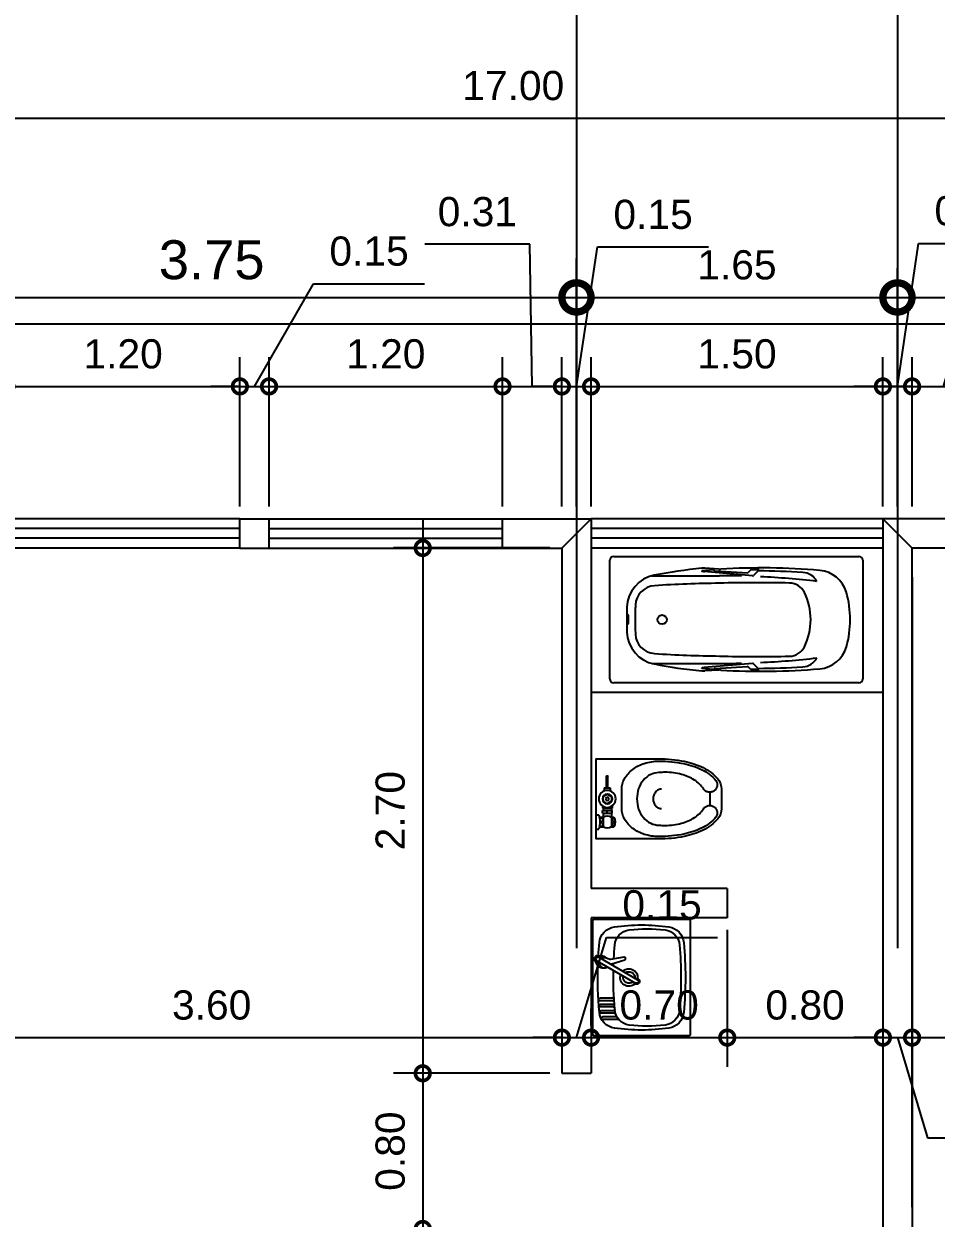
# Model space of a CAD drawing. Header units: inches. Extents: x -370 to 18, y -197 to 199.
# Drawn here: x -309.55 to -304.86, y 85.57 to 91.7 of the extents above; entities that cross this region are included whole.
import ezdxf
from ezdxf.enums import TextEntityAlignment as Align

# ---------------------------------------------------------------- set-up
doc = ezdxf.new("R2010")
doc.units = ezdxf.units.IN
doc.header["$MEASUREMENT"] = 0
doc.header["$PDMODE"] = 34
doc.header["$PDSIZE"] = 0.2
doc.linetypes.add('CENTER2', pattern=[28.575, 19.05, -3.175, 3.175, -3.175])
for name, color, linetype in [('artefactos', 1, 'Continuous'), ('aux2', 194, 'Continuous'), ('MUEBLES', 7, 'Continuous'), ('sanitarios', 9, 'Continuous')]:
    doc.layers.add(name, color=color, linetype=linetype)
doc.styles.get("Standard").update_dxf_attribs({"font": 'arial.ttf'})
doc.dimstyles.new('E100', dxfattribs={"dimtxt": 0.15, "dimasz": 0.15, "dimexe": 0.15, "dimexo": 0.0625, "dimgap": 0.09, "dimtad": 1, "dimzin": 0, "dimdsep": 46, "dimtxsty": 'Standard', "dimblk": 'DOTSMALL', "dimcen": 0.09, "dimdle": 0.15, "dimclrd": 1, "dimclre": 1, "dimclrt": 2, "dimazin": 0, "dimtfac": 1, "dimtofl": 0, "dimtmove": 1, "dimatfit": 1, "dimldrblk": 'OPEN90', "dimfxl": 1, "dimtolj": 1, "dimtzin": 0, "dimarcsym": 0})

# ---------------------------------------------------------------- blocks, each defined once
blk = doc.blocks.new('BC-P3')
at = {"color": 1}
for p, q in [((-0.352, 0), (0.352, 0)), ((-0.375, -1.477), (-0.375, -0.023)), ((0.375, -0.023), (0.375, -1.477)), ((-0.26, -0.2499), (-0.26, -0.65)), ((0.26, -0.2499), (0.26, -0.65)), ((-0.2989, -0.646), (-0.3045, -0.5624)), ((-0.2953, -0.6154), (-0.2892, -0.5454)), ((-0.2892, -0.5454), (-0.2878, -0.546)), ((-0.2596, -0.8467), (-0.2848, -0.5585)), ((0.2596, -0.8467), (0.2848, -0.5585)), ((0.2892, -0.5454), (0.2878, -0.546)), ((0.2953, -0.6154), (0.2892, -0.5454)), ((0.2989, -0.646), (0.3045, -0.5624)), ((-0.2953, -0.6154), (-0.2899, -0.6208)), ((-0.2893, -0.622), (-0.2783, -0.8155)), ((0.2893, -0.622), (0.2783, -0.8155)), ((0.2953, -0.6154), (0.2899, -0.6208)), ((-0.2953, -0.8354), (-0.28, -0.8201)), ((-0.2953, -0.8854), (-0.2953, -0.8354)), ((0.2953, -0.8354), (0.28, -0.8201)), ((0.2953, -0.8854), (0.2953, -0.8354)), ((-0.2953, -0.8854), (-0.2613, -0.8514)), ((0.2953, -0.8854), (0.2613, -0.8514)), ((0.352, -1.5), (-0.352, -1.5))]:
    blk.add_line(p, q, dxfattribs=at)
blk.add_lwpolyline([(-0.0257, -0.1082, 0.338364), (-0.0251, -0.1089, 0.038384), (-0.0177, -0.1104, 0.0164), (-0.0096, -0.111, 0.011665), (0.0018, -0.1113, 0.011665), (0.0131, -0.111, 0.0164), (0.0212, -0.1104, 0.038384), (0.0287, -0.1089, 0.338364), (0.0293, -0.1082, 0.338364), (0.0287, -0.1074, 0.038384), (0.0212, -0.106, 0.0164), (0.0131, -0.1053, 0.011665), (0.0018, -0.1051, 0.011665), (-0.0096, -0.1053, 0.0164), (-0.0177, -0.106, 0.038384), (-0.0251, -0.1074, 0.338364)], format="xyb", close=True, dxfattribs=at)
blk.add_circle((0, -0.31), 0.0275, dxfattribs=at)
for centre, radius, start, end in [((-0.352, -0.023), 0.023, 90, 180), ((0.352, -0.023), 0.023, 0, 90), ((-0.0667, -0.3012), 0.2, 92.12388, 168.98385), ((0, -2.1), 2, 90, 92.12388), ((0, -2.1), 2, 87.87612, 90), ((0.0667, -0.3012), 0.2, 11.01615, 87.87612), ((-0.0815, -0.2718), 0.12, 92.55385, 176.46704), ((0, -2.1), 1.95, 90, 92.55385), ((0, -2.1), 1.95, 87.44615, 90), ((0.0815, -0.2718), 0.12, 3.53296, 87.44615), ((2.6769, -0.8354), 2.9952, 168.98385, 174.45872), ((7.9619, -0.7684), 8.1788, 176.46704, 179.17039), ((-7.9619, -0.7684), 8.1788, 0.82961, 3.53296), ((-2.6769, -0.8354), 2.9952, 5.54128, 11.01615), ((-0.2047, -0.5558), 0.1, 174.45872, 183.78321), ((-0.2885, -0.5478), 0.002, 12.28041, 69.25291), ((-0.3843, -0.5687), 0.1, 4.12515, 12.28041), ((0.3843, -0.5687), 0.1, 167.71959, 175.87485), ((0.2885, -0.5478), 0.002, 110.74709, 167.71959), ((0.2047, -0.5558), 0.1, 356.21679, 5.54128), ((-0.2913, -0.6222), 0.002, 5, 45.7989), ((0.2913, -0.6222), 0.002, 134.2011, 175), ((3.6679, -0.9028), 3.9744, 176.4609, 184.94181), ((-0.3887, -0.6519), 0.09, 356.4609, 3.78321), ((4.7424, -0.6539), 5.0024, 179.95577, 181.46375), ((8.359, -0.8804), 8.5781, 178.46078, 181.23964), ((-8.359, -0.8804), 8.5781, 358.76036, 1.53922), ((-4.7424, -0.6539), 5.0024, 358.53625, 0.04423), ((-3.6679, -0.9028), 3.9744, 355.05819, 3.5391), ((0.3887, -0.6519), 0.09, 176.21679, 183.5391), ((-0.2843, -0.8159), 0.006, 315, 3.25052), ((-0.2655, -0.8472), 0.006, 315, 5), ((0.2655, -0.8472), 0.006, 175, 225), ((0.2843, -0.8159), 0.006, 176.74948, 225), ((4.3506, -0.8512), 4.6397, 180.34512, 183.62539), ((4.7424, -0.6539), 5.0024, 182.73477, 186.58735), ((-4.7424, -0.6539), 5.0024, 353.41265, 357.26523), ((-4.3506, -0.8512), 4.6397, 356.37461, 359.65488), ((-0.1171, -1.0638), 0.1, 181.23964, 243.87909), ((0.1171, -1.0638), 0.1, 296.12091, 358.76036), ((-0.1799, -1.1395), 0.1, 182.91722, 241.94627), ((0, -0.825), 0.366, 243.87909, 270), ((0, -0.825), 0.366, 270, 296.12091), ((0.1799, -1.1395), 0.1, 298.05373, 357.08278), ((-0.1124, -1.2297), 0.18, 184.94181, 254.47903), ((0.1124, -1.2297), 0.18, 285.52097, 355.05819), ((0, -0.825), 0.6, 254.47903, 270), ((0, -0.825), 0.6, 270, 285.52097), ((-0.352, -1.477), 0.023, 180, 270), ((0.352, -1.477), 0.023, 270, 0)]:
    blk.add_arc(centre, radius, start, end, dxfattribs=at)
blk = doc.blocks.new('videt')
at = {"layer": 'artefactos', "color": 1}
blk.add_line((0.0239, 0.2899), (-0.0436, 0.2899), dxfattribs=at)
for points in [[(0.1964, 0.0288, 0.049648), (0.1834, 0.1591, 0.06346), (0.1506, 0.2564, 0.103485), (0.0927, 0.3312, 0.178458), (0.0401, 0.3506), (-0.0599, 0.3506, 0.178458), (-0.1124, 0.3312, 0.103485), (-0.1703, 0.2564, 0.06346), (-0.2031, 0.1591, 0.049648), (-0.2161, 0.0288), (-0.2161, -0.2931), (0.1964, -0.2931)], [(-0.1043, 0.3217, 0.103485), (-0.1591, 0.2509, 0.06346), (-0.1909, 0.1566, 0.049648), (-0.2036, 0.0288, 0.075858), (-0.1922, -0.0463, 0.086069), (-0.1615, -0.106, 0.105985), (-0.1127, -0.1483, 0.126201), (-0.0599, -0.1618), (0.0401, -0.1618, 0.126201), (0.0929, -0.1483, 0.105985), (0.1418, -0.106, 0.086069), (0.1724, -0.0463, 0.075858), (0.1839, 0.0288, 0.049648), (0.1712, 0.1566, 0.06346), (0.1394, 0.2509, 0.103485), (0.0846, 0.3217, 0.097511), (0.0705, 0.3277, 0.09808), (0.0553, 0.3278, 0.098895), (0.0412, 0.322, 0.099479), (0.0304, 0.3114, 0.099479), (0.0246, 0.2974, 0.098895), (0.0247, 0.2822, 0.09808), (0.0305, 0.2682, 0.097511), (0.0414, 0.2574, -0.102445), (0.0867, 0.2111, -0.077884), (0.1156, 0.1456, -0.065096), (0.1267, 0.0607, -0.024284), (0.1251, 0.0288, -0.115331), (0.1153, -0.0135, -0.103946), (0.0856, -0.0512, -0.091071), (0.0428, -0.0754, -0.083675), (-0.0099, -0.0843, -0.083675), (-0.0626, -0.0754, -0.091071), (-0.1053, -0.0512, -0.103946), (-0.135, -0.0135, -0.115331), (-0.1449, 0.0288, -0.024284), (-0.1464, 0.0607, -0.065096), (-0.1353, 0.1456, -0.077884), (-0.1064, 0.2111, -0.102445), (-0.0611, 0.2574, 0.097511), (-0.0503, 0.2682, 0.09808), (-0.0444, 0.2822, 0.098895), (-0.0444, 0.2974, 0.099479), (-0.0502, 0.3114, 0.099479), (-0.0609, 0.322, 0.098895), (-0.075, 0.3278, 0.09808), (-0.0902, 0.3277, 0.097511)]]:
    blk.add_lwpolyline(points, format="xyb", close=True, dxfattribs=at)
blk.add_lwpolyline([(0.0401, 0.0429, -0.111064), (0.0364, 0.0264, -0.102841), (0.0255, 0.0119, -0.093011), (0.0096, 0.0026, -0.087082), (-0.0099, -0.0009, -0.087082), (-0.0293, 0.0026, -0.093011), (-0.0452, 0.0119, -0.102841), (-0.0562, 0.0264, -0.111064), (-0.0599, 0.0429, -0.111064)], format="xyb", dxfattribs=at)
at = {"layer": 'aux2', "color": 1}
for p, q in [((-0.1536, -0.2152), (-0.1536, -0.2027)), ((-0.0829, -0.2152), (-0.1536, -0.2152)), ((-0.1505, -0.2058), (-0.1505, -0.2012)), ((-0.1349, -0.209), (-0.1474, -0.209)), ((-0.1317, -0.2058), (-0.1317, -0.1966)), ((-0.1255, -0.2058), (-0.1255, -0.1966)), ((-0.1099, -0.209), (-0.1224, -0.209)), ((-0.1067, -0.2058), (-0.1067, -0.2012)), ((-0.1036, -0.2152), (-0.1036, -0.2027)), ((-0.0829, -0.2121), (-0.0704, -0.2121)), ((-0.0829, -0.2616), (-0.0829, -0.2121)), ((-0.0829, -0.2369), (-0.0704, -0.2369)), ((-0.0704, -0.2616), (-0.0704, -0.2121)), ((-0.0579, -0.2152), (-0.0704, -0.2152)), ((-0.0459, -0.2121), (-0.0579, -0.2121)), ((-0.0579, -0.2616), (-0.0579, -0.2121)), ((0.0465, -0.2215), (0.0311, -0.2215)), ((0.0465, -0.2523), (0.0465, -0.2215)), ((0.0496, -0.2337), (0.1058, -0.2337)), ((0.0496, -0.24), (0.1058, -0.24)), ((-0.1661, -0.2931), (-0.1661, -0.2806)), ((-0.1661, -0.2931), (-0.0911, -0.2931)), ((-0.0829, -0.2585), (-0.1536, -0.2585)), ((-0.1536, -0.2771), (-0.1536, -0.2585)), ((-0.1505, -0.2765), (-0.1505, -0.2648)), ((-0.1349, -0.2616), (-0.1474, -0.2616)), ((-0.1317, -0.2744), (-0.1317, -0.2648)), ((-0.1255, -0.2744), (-0.1255, -0.2648)), ((-0.1099, -0.2616), (-0.1224, -0.2616)), ((-0.1067, -0.2765), (-0.1067, -0.2648)), ((-0.1036, -0.2771), (-0.1036, -0.2585)), ((-0.0911, -0.2931), (-0.0911, -0.2806)), ((-0.0829, -0.2616), (-0.0704, -0.2616)), ((-0.0579, -0.2585), (-0.0704, -0.2585)), ((-0.0459, -0.2616), (-0.0579, -0.2616)), ((0.0465, -0.2523), (0.0311, -0.2523))]:
    blk.add_line(p, q, dxfattribs=at)
blk.add_lwpolyline([(-0.0349, -0.2369), (-0.0224, -0.2585), (0.0026, -0.2585), (0.0151, -0.2369), (0.0026, -0.2152), (-0.0224, -0.2152)], close=True, dxfattribs=at)
for centre, radius in [((-0.0099, -0.2369), 0.0437), ((-0.0099, -0.2355), 0.025), ((-0.0099, -0.2369), 0.025), ((-0.0099, -0.2369), 0.00855)]:
    blk.add_circle(centre, radius, dxfattribs=at)
for centre, radius, start, end in [((-0.1192, -0.2369), 0.0406, 147.79517, 212.20483), ((-0.1286, -0.2496), 0.0531, 61.92751, 118.07249), ((-0.1474, -0.2058), 0.00312, 180, 270), ((-0.1349, -0.2058), 0.00312, 270, 0), ((-0.1224, -0.2058), 0.00312, 180, 270), ((-0.1099, -0.2058), 0.00312, 270, 0), ((-0.138, -0.2369), 0.0406, 327.79577, 32.20423), ((0.0496, -0.2306), 0.00312, 180, 270), ((0.0496, -0.2431), 0.00312, 90, 180), ((0.1058, -0.2369), 0.00312, 270, 90), ((-0.1286, -0.39), 0.1156, 71.07536, 108.92464), ((-0.1474, -0.2648), 0.00312, 90, 180), ((-0.1349, -0.2648), 0.00312, 0, 90), ((-0.1224, -0.2648), 0.00312, 90, 180), ((-0.1099, -0.2648), 0.00312, 0, 90)]:
    blk.add_arc(centre, radius, start, end, dxfattribs=at)
blk = doc.blocks.new('lavamanos tlimpio')
at = {"layer": 'artefactos'}
for p, q in [((10.65, -10.26), (10.65, -3.47)), ((11.95, -10.39), (11.95, -3.47)), ((13.85, -10.44), (13.85, -3.68)), ((15.15, -10.61), (15.15, -3.68)), ((17.05, -10.69), (17.05, -3.94)), ((18.35, -11.13), (18.35, -3.94)), ((20.25, -11.49), (20.25, -4.83)), ((21.55, -13.01), (21.55, -4.83))]:
    blk.add_line(p, q, dxfattribs=at)
blk.add_lwpolyline([(30, -49.2), (30, -0.8, 0.414214), (29.2, 0), (-29.2, 0, 0.414214), (-30, -0.8), (-30, -49.2, 0.414214), (-29.2, -50), (29.2, -50, 0.414214)], format="xyb", close=True, dxfattribs=at)
for points in [[(-6.29, -2.55, 0.16165), (-7.76, -1.57), (-9.06, -0.79, 0.405288), (-11.23, -2.04), (-11.2, -3.52, 0.262176), (-10.54, -6.18)], [(-9.65, -4.28, 0.344116), (-9.69, -7.67), (-9.51, -8.26, -0.110943), (-9.46, -9.14), (-10.56, -16.01, 0.394589), (-10.1, -16.69), (-9.96, -16.72)], [(-5.35, -7.72, 0.68313), (-7.91, -3.28)], [(-6.85, -9.13, 0.076052), (-7.11, -9.68), (-9.12, -16.34, -0.394589), (-9.83, -16.75), (-9.96, -16.72)]]:
    blk.add_lwpolyline(points, format="xyb", dxfattribs=at)
for points in [[(-10.37, -3.04), (1.13, -22.95)], [(-8.63, -2.04), (2.87, -21.95)], [(-10.54, -6.18), (-9.88, -7.38)]]:
    blk.add_lwpolyline(points, dxfattribs=at)
for centre, radius, start, end in [((-17.1, -12.27), 9, 95.13796, 171.95689), ((0, -202.5), 200, 93.21408, 95.13796), ((-9.5, -2.54), 1.5, 9.298, 247.80454), ((-9.5, -2.54), 1, 30, 210), ((-7.54, -5), 2.75, 152.27935, 192.5302), ((-7.54, -5), 2.75, 351.57883, 108.85895), ((0, -202.5), 200, 84.86204, 91.79155), ((11.3, -3.47), 0.65, 0.00005, 179.99995), ((14.5, -3.68), 0.65, 0.00003, 179.99997), ((17.7, -3.94), 0.65, 0.00002, 179.99998), ((17.1, -12.27), 9, 8.04311, 84.86204), ((20.9, -4.83), 0.65, 0.00003, 179.99994), ((73, -25), 100, 171.95689, 188.04311), ((-15.99, -19.67), 8.5, 94.79116, 172.93355), ((0, -210.5), 200, 92.78428, 94.79116), ((0, -210.5), 200, 91.72044, 92.11947), ((0, -210.5), 200, 85.2728, 91.06782), ((10.15, -10.26), 0.5, 267.09825, 0), ((12.45, -10.39), 0.5, 180, 266.43994), ((13.35, -10.44), 0.5, 266.18222, 0), ((15.65, -10.61), 0.5, 180, 265.52323), ((15.99, -19.67), 8.5, 7.06645, 86.71255), ((16.55, -10.69), 0.5, 266.46373, 0), ((18.85, -11.13), 0.5, 180, 251.50415), ((19.75, -11.49), 0.5, 245.33979, 0), ((-73, -25), 100, 351.95689, 8.04311), ((0, -18.5), 4.5, 136.06389, 277.51128), ((0, -18.5), 3, 144.52332, 275.47668), ((0, -18.5), 4.5, 316.1452, 110.34382), ((0, -18.5), 3, 314.5724, 105.4276), ((22.05, -13.01), 0.5, 180, 227.71711), ((50, -27.85), 75, 172.93355, 187.06645), ((2, -22.45), 1.5, 161.81031, 78.18969), ((2, -22.45), 1, 210, 30), ((-50, -27.85), 75, 352.93355, 7.06645), ((-17.1, -37.73), 9, 188.04311, 264.86204), ((-15.99, -36.03), 8.5, 187.06645, 265.20884), ((15.99, -36.03), 8.5, 274.79116, 352.93355), ((17.1, -37.73), 9, 275.13796, 351.95689), ((0, 152.5), 200, 264.86204, 275.13796), ((0, 154.8), 200, 265.20884, 274.79116)]:
    blk.add_arc(centre, radius, start, end, dxfattribs=at)
blk = doc.blocks.new('EJE NORTE NUEVO')
at = {"color": 2, "linetype": 'CENTER2'}
blk.add_line((0, 2.5579), (0, -2.5579), dxfattribs=at)
at = {"color": 4}
blk.add_attdef('A', text='', height=0.3581, dxfattribs=at).set_placement((0, 2.9051), align=Align.MIDDLE_CENTER)
blk = doc.blocks.new('_DotSmall')
at = {"color": 0, "linetype": 'ByBlock', "const_width": 0.5}
blk.add_lwpolyline([(-0.0625, 0, 1), (0.0625, 0, 1)], format="xyb", close=True, dxfattribs=at)
blk = doc.blocks.new('*D138')
at = {"color": 1, "lineweight": -2, "transparency": 16777216}
for p, q in [((-236.9384, 114.7734), (-236.9384, 115.6223)), ((-233.1884, 114.3466), (-233.1884, 115.6223)), ((-237.1384, 115.4223), (-232.9884, 115.4223))]:
    blk.add_line(p, q, dxfattribs=at)
at = {"layer": 'DEFPOINTS', "color": 0, "transparency": 16777216}
for p in [(-233.1884, 115.4223), (-236.9384, 114.7109), (-233.1884, 114.2841)]:
    blk.add_point(p, dxfattribs=at)
at = {"color": 1, "lineweight": -2, "transparency": 16777216, "xscale": 0.3, "yscale": 0.3, "zscale": 0.3, "rotation": 180}
blk.add_blockref('_DotSmall', (-236.9384, 115.4223), dxfattribs=at)
at = {"color": 1, "lineweight": -2, "transparency": 16777216, "xscale": 0.3, "yscale": 0.3, "zscale": 0.3}
blk.add_blockref('_DotSmall', (-233.1884, 115.4223), dxfattribs=at)
at = {"color": 2, "transparency": 16777216, "insert": (-235.0634, 115.6144), "char_height": 0.2, "attachment_point": 5}
blk.add_mtext('\\A1;3.75', dxfattribs=at)
blk = doc.blocks.new('_Open90')
at = {"color": 0, "linetype": 'ByBlock', "lineweight": -2}
for p, q in [((-0.5, 0.5), (0, 0)), ((0, 0), (-1, 0)), ((0, 0), (-0.5, -0.5))]:
    blk.add_line(p, q, dxfattribs=at)
blk = doc.blocks.new('*D470')
at = {"color": 1, "lineweight": -2, "transparency": 16777216}
for p, q in [((8.825, 9.0625), (8.825, 10.2878)), ((10.475, 9.0625), (10.475, 10.2878)), ((8.675, 10.1378), (10.625, 10.1378))]:
    blk.add_line(p, q, dxfattribs=at)
at = {"layer": 'DEFPOINTS', "color": 0, "transparency": 16777216}
for p in [(10.475, 10.1378), (8.825, 9), (10.475, 9)]:
    blk.add_point(p, dxfattribs=at)
at = {"color": 1, "lineweight": -2, "transparency": 16777216, "xscale": 0.3, "yscale": 0.3, "zscale": 0.3, "rotation": 180}
blk.add_blockref('_DotSmall', (8.825, 10.1378), dxfattribs=at)
at = {"color": 1, "lineweight": -2, "transparency": 16777216, "xscale": 0.3, "yscale": 0.3, "zscale": 0.3}
blk.add_blockref('_DotSmall', (10.475, 10.1378), dxfattribs=at)
at = {"color": 2, "transparency": 16777216, "insert": (9.65, 10.3044), "char_height": 0.15, "attachment_point": 5}
blk.add_mtext('\\A1;1.65', dxfattribs=at)
blk = doc.blocks.new('*D471')
at = {"color": 1, "lineweight": -2, "transparency": 16777216}
for p, q in [((10.475, 9.0625), (10.475, 10.2878)), ((16.925, 9.0625), (16.925, 10.2878)), ((10.325, 10.1378), (17.075, 10.1378))]:
    blk.add_line(p, q, dxfattribs=at)
at = {"layer": 'DEFPOINTS', "color": 0, "transparency": 16777216}
for p in [(16.925, 10.1378), (10.475, 9), (16.925, 9)]:
    blk.add_point(p, dxfattribs=at)
at = {"color": 1, "lineweight": -2, "transparency": 16777216, "xscale": 0.3, "yscale": 0.3, "zscale": 0.3, "rotation": 180}
blk.add_blockref('_DotSmall', (10.475, 10.1378), dxfattribs=at)
at = {"color": 1, "lineweight": -2, "transparency": 16777216, "xscale": 0.3, "yscale": 0.3, "zscale": 0.3}
blk.add_blockref('_DotSmall', (16.925, 10.1378), dxfattribs=at)
at = {"color": 2, "transparency": 16777216, "insert": (13.7, 10.3044), "char_height": 0.15, "attachment_point": 5}
blk.add_mtext('\\A1;6.45', dxfattribs=at)
blk = doc.blocks.new('*D472')
at = {"color": 1, "lineweight": -2, "transparency": 16777216}
for p, q in [((0, 9.0625), (0, 11.2093)), ((17, 9.0625), (17, 11.2093)), ((-0.15, 11.0593), (17.15, 11.0593))]:
    blk.add_line(p, q, dxfattribs=at)
at = {"layer": 'DEFPOINTS', "color": 0, "transparency": 16777216}
for p in [(17, 11.0593), (0, 9), (17, 9)]:
    blk.add_point(p, dxfattribs=at)
at = {"color": 1, "lineweight": -2, "transparency": 16777216, "xscale": 0.3, "yscale": 0.3, "zscale": 0.3, "rotation": 180}
blk.add_blockref('_DotSmall', (0, 11.0593), dxfattribs=at)
at = {"color": 1, "lineweight": -2, "transparency": 16777216, "xscale": 0.3, "yscale": 0.3, "zscale": 0.3}
blk.add_blockref('_DotSmall', (17, 11.0593), dxfattribs=at)
at = {"color": 2, "transparency": 16777216, "insert": (8.5, 11.2259), "char_height": 0.15, "attachment_point": 5}
blk.add_mtext('\\A1;17.00', dxfattribs=at)
blk = doc.blocks.new('*D149')
at = {"color": 1, "lineweight": -2, "transparency": 16777216}
for p, q in [((-310.3809, 89.2234), (-310.3809, 89.9913)), ((-309.636, 89.2234), (-309.636, 89.9913)), ((-310.5309, 89.8413), (-309.486, 89.8413))]:
    blk.add_line(p, q, dxfattribs=at)
at = {"layer": 'DEFPOINTS', "color": 0, "transparency": 16777216}
for p in [(-309.636, 89.8413), (-310.3809, 89.1609), (-309.636, 89.1609)]:
    blk.add_point(p, dxfattribs=at)
at = {"color": 1, "lineweight": -2, "transparency": 16777216, "xscale": 0.15, "yscale": 0.15, "zscale": 0.15, "rotation": 180}
blk.add_blockref('_DotSmall', (-310.3809, 89.8413), dxfattribs=at)
at = {"color": 1, "lineweight": -2, "transparency": 16777216, "xscale": 0.15, "yscale": 0.15, "zscale": 0.15}
blk.add_blockref('_DotSmall', (-309.636, 89.8413), dxfattribs=at)
at = {"color": 2, "transparency": 16777216, "insert": (-310.0085, 90.0078), "char_height": 0.15, "attachment_point": 5}
blk.add_mtext('\\A1;0.74', dxfattribs=at)
blk = doc.blocks.new('*D150')
at = {"color": 1, "lineweight": -2, "transparency": 16777216}
for p, q in [((-309.636, 89.2234), (-309.636, 89.9913)), ((-308.436, 89.2234), (-308.436, 89.9913)), ((-309.786, 89.8413), (-308.286, 89.8413))]:
    blk.add_line(p, q, dxfattribs=at)
at = {"layer": 'DEFPOINTS', "color": 0, "transparency": 16777216}
for p in [(-308.436, 89.8413), (-309.636, 89.1609), (-308.436, 89.1609)]:
    blk.add_point(p, dxfattribs=at)
at = {"color": 1, "lineweight": -2, "transparency": 16777216, "xscale": 0.15, "yscale": 0.15, "zscale": 0.15, "rotation": 180}
blk.add_blockref('_DotSmall', (-309.636, 89.8413), dxfattribs=at)
at = {"color": 1, "lineweight": -2, "transparency": 16777216, "xscale": 0.15, "yscale": 0.15, "zscale": 0.15}
blk.add_blockref('_DotSmall', (-308.436, 89.8413), dxfattribs=at)
at = {"color": 2, "transparency": 16777216, "insert": (-309.036, 90.0078), "char_height": 0.15, "attachment_point": 5}
blk.add_mtext('\\A1;1.20', dxfattribs=at)
blk = doc.blocks.new('*D151')
at = {"color": 1, "lineweight": -2, "transparency": 16777216}
for p, q in [((-308.361, 89.8413), (-308.0572, 90.3694)), ((-308.0572, 90.3694), (-307.4864, 90.3694)), ((-308.436, 89.2234), (-308.436, 89.9913)), ((-308.286, 89.2234), (-308.286, 89.9913)), ((-308.436, 89.8413), (-308.586, 89.8413)), ((-308.436, 89.8413), (-308.286, 89.8413)), ((-308.286, 89.8413), (-308.136, 89.8413))]:
    blk.add_line(p, q, dxfattribs=at)
at = {"layer": 'DEFPOINTS', "color": 0, "transparency": 16777216}
for p in [(-308.286, 89.8413), (-308.436, 89.1609), (-308.286, 89.1609)]:
    blk.add_point(p, dxfattribs=at)
at = {"color": 1, "lineweight": -2, "transparency": 16777216, "xscale": 0.15, "yscale": 0.15, "zscale": 0.15}
blk.add_blockref('_DotSmall', (-308.436, 89.8413), dxfattribs=at)
at = {"color": 1, "lineweight": -2, "transparency": 16777216, "xscale": 0.15, "yscale": 0.15, "zscale": 0.15, "rotation": 180}
blk.add_blockref('_DotSmall', (-308.286, 89.8413), dxfattribs=at)
at = {"color": 2, "transparency": 16777216, "insert": (-307.7718, 90.536), "char_height": 0.15, "attachment_point": 5}
blk.add_mtext('\\A1;0.15', dxfattribs=at)
blk = doc.blocks.new('*D152')
at = {"color": 1, "lineweight": -2, "transparency": 16777216}
for p, q in [((-308.286, 89.2234), (-308.286, 89.9913)), ((-307.086, 89.2234), (-307.086, 89.9913)), ((-308.436, 89.8413), (-306.936, 89.8413))]:
    blk.add_line(p, q, dxfattribs=at)
at = {"layer": 'DEFPOINTS', "color": 0, "transparency": 16777216}
for p in [(-307.086, 89.8413), (-308.286, 89.1609), (-307.086, 89.1609)]:
    blk.add_point(p, dxfattribs=at)
at = {"color": 1, "lineweight": -2, "transparency": 16777216, "xscale": 0.15, "yscale": 0.15, "zscale": 0.15, "rotation": 180}
blk.add_blockref('_DotSmall', (-308.286, 89.8413), dxfattribs=at)
at = {"color": 1, "lineweight": -2, "transparency": 16777216, "xscale": 0.15, "yscale": 0.15, "zscale": 0.15}
blk.add_blockref('_DotSmall', (-307.086, 89.8413), dxfattribs=at)
at = {"color": 2, "transparency": 16777216, "insert": (-307.686, 90.0078), "char_height": 0.15, "attachment_point": 5}
blk.add_mtext('\\A1;1.20', dxfattribs=at)
blk = doc.blocks.new('*D153')
at = {"color": 1, "lineweight": -2, "transparency": 16777216}
for p, q in [((-306.9449, 90.5722), (-307.4856, 90.5722)), ((-306.9335, 89.8413), (-306.9449, 90.5722)), ((-307.086, 89.2234), (-307.086, 89.9913)), ((-306.7809, 89.2234), (-306.7809, 89.9913)), ((-307.236, 89.8413), (-306.6309, 89.8413))]:
    blk.add_line(p, q, dxfattribs=at)
at = {"layer": 'DEFPOINTS', "color": 0, "transparency": 16777216}
for p in [(-306.7809, 89.8413), (-307.086, 89.1609), (-306.7809, 89.1609)]:
    blk.add_point(p, dxfattribs=at)
at = {"color": 1, "lineweight": -2, "transparency": 16777216, "xscale": 0.15, "yscale": 0.15, "zscale": 0.15, "rotation": 180}
blk.add_blockref('_DotSmall', (-307.086, 89.8413), dxfattribs=at)
at = {"color": 1, "lineweight": -2, "transparency": 16777216, "xscale": 0.15, "yscale": 0.15, "zscale": 0.15}
blk.add_blockref('_DotSmall', (-306.7809, 89.8413), dxfattribs=at)
at = {"color": 2, "transparency": 16777216, "insert": (-307.2152, 90.7388), "char_height": 0.15, "attachment_point": 5}
blk.add_mtext('\\A1;0.31', dxfattribs=at)
blk = doc.blocks.new('*D154')
at = {"color": 1, "lineweight": -2, "transparency": 16777216}
for p, q in [((-306.7059, 89.8413), (-306.5974, 90.5581)), ((-306.5974, 90.5581), (-306.0267, 90.5581)), ((-306.7809, 89.2234), (-306.7809, 89.9913)), ((-306.6309, 89.2234), (-306.6309, 89.9913)), ((-306.7809, 89.8413), (-306.9309, 89.8413)), ((-306.7809, 89.8413), (-306.6309, 89.8413)), ((-306.6309, 89.8413), (-306.4809, 89.8413))]:
    blk.add_line(p, q, dxfattribs=at)
at = {"layer": 'DEFPOINTS', "color": 0, "transparency": 16777216}
for p in [(-306.6309, 89.8413), (-306.7809, 89.1609), (-306.6309, 89.1609)]:
    blk.add_point(p, dxfattribs=at)
at = {"color": 1, "lineweight": -2, "transparency": 16777216, "xscale": 0.15, "yscale": 0.15, "zscale": 0.15}
blk.add_blockref('_DotSmall', (-306.7809, 89.8413), dxfattribs=at)
at = {"color": 1, "lineweight": -2, "transparency": 16777216, "xscale": 0.15, "yscale": 0.15, "zscale": 0.15, "rotation": 180}
blk.add_blockref('_DotSmall', (-306.6309, 89.8413), dxfattribs=at)
at = {"color": 2, "transparency": 16777216, "insert": (-306.312, 90.7247), "char_height": 0.15, "attachment_point": 5}
blk.add_mtext('\\A1;0.15', dxfattribs=at)
blk = doc.blocks.new('*D155')
at = {"color": 1, "lineweight": -2, "transparency": 16777216}
for p, q in [((-306.6309, 89.2234), (-306.6309, 89.9913)), ((-305.1309, 89.2234), (-305.1309, 89.9913)), ((-306.7809, 89.8413), (-304.9809, 89.8413))]:
    blk.add_line(p, q, dxfattribs=at)
at = {"layer": 'DEFPOINTS', "color": 0, "transparency": 16777216}
for p in [(-305.1309, 89.8413), (-306.6309, 89.1609), (-305.1309, 89.1609)]:
    blk.add_point(p, dxfattribs=at)
at = {"color": 1, "lineweight": -2, "transparency": 16777216, "xscale": 0.15, "yscale": 0.15, "zscale": 0.15, "rotation": 180}
blk.add_blockref('_DotSmall', (-306.6309, 89.8413), dxfattribs=at)
at = {"color": 1, "lineweight": -2, "transparency": 16777216, "xscale": 0.15, "yscale": 0.15, "zscale": 0.15}
blk.add_blockref('_DotSmall', (-305.1309, 89.8413), dxfattribs=at)
at = {"color": 2, "transparency": 16777216, "insert": (-305.8809, 90.0078), "char_height": 0.15, "attachment_point": 5}
blk.add_mtext('\\A1;1.50', dxfattribs=at)
blk = doc.blocks.new('*D156')
at = {"color": 1, "lineweight": -2, "transparency": 16777216}
for p, q in [((-305.0559, 89.8413), (-304.9474, 90.5768)), ((-304.9474, 90.5768), (-304.3767, 90.5768)), ((-305.1309, 89.2234), (-305.1309, 89.9913)), ((-304.9809, 89.2234), (-304.9809, 89.9913)), ((-305.1309, 89.8413), (-305.2809, 89.8413)), ((-305.1309, 89.8413), (-304.9809, 89.8413)), ((-304.9809, 89.8413), (-304.8309, 89.8413))]:
    blk.add_line(p, q, dxfattribs=at)
at = {"layer": 'DEFPOINTS', "color": 0, "transparency": 16777216}
for p in [(-304.9809, 89.8413), (-305.1309, 89.1609), (-304.9809, 89.1609)]:
    blk.add_point(p, dxfattribs=at)
at = {"color": 1, "lineweight": -2, "transparency": 16777216, "xscale": 0.15, "yscale": 0.15, "zscale": 0.15}
blk.add_blockref('_DotSmall', (-305.1309, 89.8413), dxfattribs=at)
at = {"color": 1, "lineweight": -2, "transparency": 16777216, "xscale": 0.15, "yscale": 0.15, "zscale": 0.15, "rotation": 180}
blk.add_blockref('_DotSmall', (-304.9809, 89.8413), dxfattribs=at)
at = {"color": 2, "transparency": 16777216, "insert": (-304.662, 90.7434), "char_height": 0.15, "attachment_point": 5}
blk.add_mtext('\\A1;0.15', dxfattribs=at)
blk = doc.blocks.new('*D157')
at = {"color": 1, "lineweight": -2, "transparency": 16777216}
for p, q in [((-304.8198, 89.8413), (-304.7113, 90.2029)), ((-304.7113, 90.2029), (-304.1432, 90.2029)), ((-304.9809, 89.2234), (-304.9809, 89.9913)), ((-304.6587, 89.2234), (-304.6587, 89.9913)), ((-304.9809, 89.8413), (-305.1309, 89.8413)), ((-304.9809, 89.8413), (-304.6587, 89.8413)), ((-304.6587, 89.8413), (-304.5087, 89.8413))]:
    blk.add_line(p, q, dxfattribs=at)
at = {"layer": 'DEFPOINTS', "color": 0, "transparency": 16777216}
for p in [(-304.6587, 89.8413), (-304.9809, 89.1609), (-304.6587, 89.1609)]:
    blk.add_point(p, dxfattribs=at)
at = {"color": 1, "lineweight": -2, "transparency": 16777216, "xscale": 0.15, "yscale": 0.15, "zscale": 0.15}
blk.add_blockref('_DotSmall', (-304.9809, 89.8413), dxfattribs=at)
at = {"color": 1, "lineweight": -2, "transparency": 16777216, "xscale": 0.15, "yscale": 0.15, "zscale": 0.15, "rotation": 180}
blk.add_blockref('_DotSmall', (-304.6587, 89.8413), dxfattribs=at)
at = {"color": 2, "transparency": 16777216, "insert": (-304.4273, 90.3695), "char_height": 0.15, "attachment_point": 5}
blk.add_mtext('\\A1;0.32', dxfattribs=at)
blk = doc.blocks.new('*D166')
at = {"color": 1, "lineweight": -2, "transparency": 16777216}
for p, q in [((-310.3809, 86.557), (-310.3809, 86.6445)), ((-310.5309, 86.4945), (-306.6309, 86.4945)), ((-306.7809, 86.432), (-306.7809, 86.3445))]:
    blk.add_line(p, q, dxfattribs=at)
at = {"layer": 'DEFPOINTS', "color": 0, "transparency": 16777216}
for p in [(-310.3809, 86.4945), (-306.7809, 86.4945), (-306.7809, 86.4945)]:
    blk.add_point(p, dxfattribs=at)
at = {"color": 1, "lineweight": -2, "transparency": 16777216, "xscale": 0.15, "yscale": 0.15, "zscale": 0.15, "rotation": 180}
blk.add_blockref('_DotSmall', (-310.3809, 86.4945), dxfattribs=at)
at = {"color": 1, "lineweight": -2, "transparency": 16777216, "xscale": 0.15, "yscale": 0.15, "zscale": 0.15}
blk.add_blockref('_DotSmall', (-306.7809, 86.4945), dxfattribs=at)
at = {"color": 2, "transparency": 16777216, "insert": (-308.5809, 86.6611), "char_height": 0.15, "attachment_point": 5}
blk.add_mtext('\\A1;3.60', dxfattribs=at)
blk = doc.blocks.new('*D167')
at = {"color": 1, "lineweight": -2, "transparency": 16777216}
for p, q in [((-306.7059, 86.4945), (-306.5515, 87.0092)), ((-306.5515, 87.0092), (-305.9807, 87.0092)), ((-306.6309, 86.557), (-306.6309, 86.6445)), ((-306.7809, 86.4945), (-306.9309, 86.4945)), ((-306.7809, 86.4945), (-306.6309, 86.4945)), ((-306.6309, 86.4945), (-306.4809, 86.4945)), ((-306.7809, 86.432), (-306.7809, 86.3445))]:
    blk.add_line(p, q, dxfattribs=at)
at = {"layer": 'DEFPOINTS', "color": 0, "transparency": 16777216}
for p in [(-306.7809, 86.4945), (-306.6309, 86.4945), (-306.6309, 86.4945)]:
    blk.add_point(p, dxfattribs=at)
at = {"color": 1, "lineweight": -2, "transparency": 16777216, "xscale": 0.15, "yscale": 0.15, "zscale": 0.15}
blk.add_blockref('_DotSmall', (-306.7809, 86.4945), dxfattribs=at)
at = {"color": 1, "lineweight": -2, "transparency": 16777216, "xscale": 0.15, "yscale": 0.15, "zscale": 0.15, "rotation": 180}
blk.add_blockref('_DotSmall', (-306.6309, 86.4945), dxfattribs=at)
at = {"color": 2, "transparency": 16777216, "insert": (-306.2661, 87.1758), "char_height": 0.15, "attachment_point": 5}
blk.add_mtext('\\A1;0.15', dxfattribs=at)
blk = doc.blocks.new('*D168')
at = {"color": 1, "lineweight": -2, "transparency": 16777216}
for p, q in [((-305.9309, 87.0484), (-305.9309, 86.3445)), ((-306.6309, 86.557), (-306.6309, 86.6445)), ((-306.7809, 86.4945), (-305.7809, 86.4945))]:
    blk.add_line(p, q, dxfattribs=at)
at = {"layer": 'DEFPOINTS', "color": 0, "transparency": 16777216}
for p in [(-305.9309, 87.1109), (-306.6309, 86.4945), (-305.9309, 86.4945)]:
    blk.add_point(p, dxfattribs=at)
at = {"color": 1, "lineweight": -2, "transparency": 16777216, "xscale": 0.15, "yscale": 0.15, "zscale": 0.15, "rotation": 180}
blk.add_blockref('_DotSmall', (-306.6309, 86.4945), dxfattribs=at)
at = {"color": 1, "lineweight": -2, "transparency": 16777216, "xscale": 0.15, "yscale": 0.15, "zscale": 0.15}
blk.add_blockref('_DotSmall', (-305.9309, 86.4945), dxfattribs=at)
at = {"color": 2, "transparency": 16777216, "insert": (-306.2809, 86.6611), "char_height": 0.15, "attachment_point": 5}
blk.add_mtext('\\A1;0.70', dxfattribs=at)
blk = doc.blocks.new('*D169')
at = {"color": 1, "lineweight": -2, "transparency": 16777216}
for p, q in [((-305.9309, 87.0484), (-305.9309, 86.3445)), ((-306.0809, 86.4945), (-304.9809, 86.4945)), ((-305.1309, 86.432), (-305.1309, 86.3445))]:
    blk.add_line(p, q, dxfattribs=at)
at = {"layer": 'DEFPOINTS', "color": 0, "transparency": 16777216}
for p in [(-305.9309, 87.1109), (-305.1309, 86.4945), (-305.1309, 86.4945)]:
    blk.add_point(p, dxfattribs=at)
at = {"color": 1, "lineweight": -2, "transparency": 16777216, "xscale": 0.15, "yscale": 0.15, "zscale": 0.15, "rotation": 180}
blk.add_blockref('_DotSmall', (-305.9309, 86.4945), dxfattribs=at)
at = {"color": 1, "lineweight": -2, "transparency": 16777216, "xscale": 0.15, "yscale": 0.15, "zscale": 0.15}
blk.add_blockref('_DotSmall', (-305.1309, 86.4945), dxfattribs=at)
at = {"color": 2, "transparency": 16777216, "insert": (-305.5309, 86.6611), "char_height": 0.15, "attachment_point": 5}
blk.add_mtext('\\A1;0.80', dxfattribs=at)
blk = doc.blocks.new('*D170')
at = {"color": 1, "lineweight": -2, "transparency": 16777216}
for p, q in [((-304.9809, 86.7042), (-304.9809, 86.3445)), ((-305.1309, 86.4945), (-305.2809, 86.4945)), ((-305.1309, 86.4945), (-304.9809, 86.4945)), ((-305.0559, 86.4945), (-304.9015, 85.9797)), ((-304.9809, 86.4945), (-304.8309, 86.4945)), ((-305.1309, 86.432), (-305.1309, 86.3445)), ((-304.9015, 85.9797), (-304.3307, 85.9797))]:
    blk.add_line(p, q, dxfattribs=at)
at = {"layer": 'DEFPOINTS', "color": 0, "transparency": 16777216}
for p in [(-304.9809, 86.7667), (-305.1309, 86.4945), (-304.9809, 86.4945)]:
    blk.add_point(p, dxfattribs=at)
at = {"color": 1, "lineweight": -2, "transparency": 16777216, "xscale": 0.15, "yscale": 0.15, "zscale": 0.15}
blk.add_blockref('_DotSmall', (-305.1309, 86.4945), dxfattribs=at)
at = {"color": 1, "lineweight": -2, "transparency": 16777216, "xscale": 0.15, "yscale": 0.15, "zscale": 0.15, "rotation": 180}
blk.add_blockref('_DotSmall', (-304.9809, 86.4945), dxfattribs=at)
at = {"color": 2, "transparency": 16777216, "insert": (-304.6161, 86.1463), "char_height": 0.15, "attachment_point": 5}
blk.add_mtext('\\A1;0.15', dxfattribs=at)
blk = doc.blocks.new('*D171')
at = {"color": 1, "lineweight": -2, "transparency": 16777216}
for p, q in [((-304.9809, 86.7042), (-304.9809, 86.3445)), ((-298.6809, 86.557), (-298.6809, 86.6445)), ((-305.1309, 86.4945), (-298.5309, 86.4945))]:
    blk.add_line(p, q, dxfattribs=at)
at = {"layer": 'DEFPOINTS', "color": 0, "transparency": 16777216}
for p in [(-304.9809, 86.7667), (-298.6809, 86.4945), (-298.6809, 86.4945)]:
    blk.add_point(p, dxfattribs=at)
at = {"color": 1, "lineweight": -2, "transparency": 16777216, "xscale": 0.15, "yscale": 0.15, "zscale": 0.15, "rotation": 180}
blk.add_blockref('_DotSmall', (-304.9809, 86.4945), dxfattribs=at)
at = {"color": 1, "lineweight": -2, "transparency": 16777216, "xscale": 0.15, "yscale": 0.15, "zscale": 0.15}
blk.add_blockref('_DotSmall', (-298.6809, 86.4945), dxfattribs=at)
at = {"color": 2, "transparency": 16777216, "insert": (-301.8309, 86.6611), "char_height": 0.15, "attachment_point": 5}
blk.add_mtext('\\A1;6.30', dxfattribs=at)
blk = doc.blocks.new('*D196')
at = {"color": 1, "lineweight": -2, "transparency": 16777216}
for p, q in [((-307.496, 89.1609), (-307.496, 86.1609)), ((-306.8434, 89.0109), (-307.646, 89.0109)), ((-306.8434, 86.3109), (-307.646, 86.3109))]:
    blk.add_line(p, q, dxfattribs=at)
at = {"layer": 'DEFPOINTS', "color": 0, "transparency": 16777216}
for p in [(-306.7809, 89.0109), (-307.496, 86.3109), (-306.7809, 86.3109)]:
    blk.add_point(p, dxfattribs=at)
at = {"color": 1, "lineweight": -2, "transparency": 16777216, "xscale": 0.15, "yscale": 0.15, "zscale": 0.15}
for p, rotation in [((-307.496, 89.0109), 90), ((-307.496, 86.3109), 270)]:
    blk.add_blockref('_DotSmall', p, dxfattribs=dict(at, rotation=rotation))
at = {"color": 2, "transparency": 16777216, "insert": (-307.6626, 87.6609), "char_height": 0.15, "attachment_point": 5, "rotation": 90}
blk.add_mtext('\\A1;2.70', dxfattribs=at)
blk = doc.blocks.new('*D197')
at = {"color": 1, "lineweight": -2, "transparency": 16777216}
for p, q in [((-307.496, 86.4609), (-307.496, 85.3609)), ((-306.8434, 86.3109), (-307.646, 86.3109)), ((-306.8434, 85.5109), (-307.646, 85.5109))]:
    blk.add_line(p, q, dxfattribs=at)
at = {"layer": 'DEFPOINTS', "color": 0, "transparency": 16777216}
for p in [(-306.7809, 86.3109), (-307.496, 85.5109), (-306.7809, 85.5109)]:
    blk.add_point(p, dxfattribs=at)
at = {"color": 1, "lineweight": -2, "transparency": 16777216, "xscale": 0.15, "yscale": 0.15, "zscale": 0.15}
for p, rotation in [((-307.496, 86.3109), 90), ((-307.496, 85.5109), 270)]:
    blk.add_blockref('_DotSmall', p, dxfattribs=dict(at, rotation=rotation))
at = {"color": 2, "transparency": 16777216, "insert": (-307.6626, 85.9109), "char_height": 0.15, "attachment_point": 5, "rotation": 90}
blk.add_mtext('\\A1;0.80', dxfattribs=at)
blk = doc.blocks.new('*D198')
at = {"color": 1, "lineweight": -2, "transparency": 16777216}
for p, q in [((-307.496, 85.6609), (-307.496, 84.6725)), ((-306.8434, 85.5109), (-307.646, 85.5109)), ((-306.8434, 84.8225), (-307.646, 84.8225))]:
    blk.add_line(p, q, dxfattribs=at)
at = {"layer": 'DEFPOINTS', "color": 0, "transparency": 16777216}
for p in [(-306.7809, 85.5109), (-307.496, 84.8225), (-306.7809, 84.8225)]:
    blk.add_point(p, dxfattribs=at)
at = {"color": 1, "lineweight": -2, "transparency": 16777216, "xscale": 0.15, "yscale": 0.15, "zscale": 0.15}
for p, rotation in [((-307.496, 85.5109), 90), ((-307.496, 84.8225), 270)]:
    blk.add_blockref('_DotSmall', p, dxfattribs=dict(at, rotation=rotation))
at = {"color": 2, "transparency": 16777216, "insert": (-307.6626, 85.1667), "char_height": 0.15, "attachment_point": 5, "rotation": 90}
blk.add_mtext('\\A1;0.69', dxfattribs=at)
blk = doc.blocks.new('A$C4C712806')
at = {"color": 8}
for p, q in [((17.88, 10), (-1.8767, 10)), ((7.0949, 9), (7.2449, 9)), ((7.0949, 8.85), (7.0949, 9)), ((7.2449, 8.85), (7.2449, 9)), ((8.4449, 9), (8.9, 9)), ((8.4449, 8.85), (8.4449, 9)), ((8.75, 8.85), (8.9, 9)), ((8.9, 9), (8.9, 7.1)), ((10.8722, 9), (10.4, 9)), ((10.4, 9), (10.4, 4.5116)), ((10.55, 8.85), (10.4, 9)), ((7.0949, 8.85), (7.2449, 8.85)), ((8.4449, 8.85), (8.75, 8.85)), ((8.75, 8.85), (8.75, 6.15)), ((10.8722, 8.85), (10.55, 8.85)), ((10.55, 5.4616), (10.55, 8.85)), ((10.55, 8.7), (10.55, 4.5116)), ((8.9, 8.1088), (10.4, 8.1088)), ((9.6, 7.1), (8.9, 7.1)), ((9.6, 7.1), (9.6, 6.95)), ((8.9, 6.95), (8.9, 6.15)), ((9.6, 6.95), (8.9, 6.95)), ((8.75, 6.15), (8.9, 6.15))]:
    blk.add_line(p, q, dxfattribs=at)
at = {"color": 1}
for p, q in [((7.0949, 9), (5.8949, 9)), ((7.2449, 9), (8.4449, 9)), ((10.4, 9), (8.9, 9)), ((7.0949, 8.85), (5.8949, 8.85)), ((7.2449, 8.85), (8.4449, 8.85)), ((10.4, 8.85), (8.9, 8.85))]:
    blk.add_line(p, q, dxfattribs=at)
at = {"color": 2}
for p, q in [((7.0949, 8.95), (5.8949, 8.95)), ((7.2449, 8.95), (8.4449, 8.95)), ((10.4, 8.95), (8.9, 8.95)), ((7.0949, 8.9), (5.8949, 8.9)), ((7.2449, 8.9), (8.4449, 8.9)), ((10.4, 8.9), (8.9, 8.9))]:
    blk.add_line(p, q, dxfattribs=at)
for p in [(8.825, 9.3518), (10.475, 9.3518)]:
    blk.add_blockref('EJE NORTE NUEVO', p)
at = {"layer": 'artefactos', "color": 8, "xscale": 0.8666666666666671, "yscale": 0.8666666666666671, "zscale": 0.8666666666666671, "rotation": 90.00000000000001}
blk.add_blockref('BC-P3', (8.9966, 8.4819), dxfattribs=at)
at = {"layer": 'MUEBLES', "color": 8, "xscale": -1, "rotation": 270}
blk.add_blockref('videt', (9.22, 7.5705), dxfattribs=at)
at = {"layer": 'sanitarios', "color": 8, "xscale": -0.01000000000203727, "yscale": 0.01000000000021828, "zscale": 0.01, "rotation": 90}
blk.add_blockref('lavamanos tlimpio', (8.9098, 6.6425), dxfattribs=at)
at = {"color": 8}
for base, p1, p2, picture, middle in [((17, 11.0593), (0, 9), (17, 9), '*D472', (8.5, 11.2259)), ((10.475, 10.1378), (8.825, 9), (10.475, 9), '*D470', (9.65, 10.3044)), ((16.925, 10.1378), (10.475, 9), (16.925, 9), '*D471', (13.7, 10.3044))]:
    dim = blk.add_linear_dim(base=base, p1=p1, p2=p2, dimstyle='E100', dxfattribs=at)
    dim.commit()
    dim.dimension.update_dxf_attribs({"geometry": picture, "text_midpoint": middle})
dim = blk.add_linear_dim(base=(8.825, 10.1381), p1=(5.075, 9.4268), p2=(8.825, 9), dimstyle='E100', dxfattribs=at)
dim.commit()
dim.dimension.update_dxf_attribs({"geometry": '*D138', "text_midpoint": (6.95, 10.3303), "insert": (242.0134, -105.2841)})

msp = doc.modelspace()

# ---------------------------------------------------------------- block references
msp.add_blockref('A$C4C712806', (-315.5309, 80.16088))

# ---------------------------------------------------------------- dimensions: what is measured, and where the dimension line sits
for base, p1, p2, picture, middle in [((-306.7809, 89.84125), (-307.08603, 89.16088), (-306.7809, 89.16088), '*D153', (-307.03489, 90.57218)), ((-306.6309, 89.84125), (-306.7809, 89.16088), (-306.6309, 89.16088), '*D154', (-306.50742, 90.55812)), ((-304.9809, 89.84125), (-305.1309, 89.16088), (-304.9809, 89.16088), '*D156', (-304.85742, 90.57678)), ((-308.28603, 89.84125), (-308.43603, 89.16088), (-308.28603, 89.16088), '*D151', (-307.96718, 90.36942))]:
    dim = msp.add_linear_dim(base=base, p1=p1, p2=p2, dimstyle='E100')
    dim.commit()
    dim.dimension.update_dxf_attribs({"geometry": picture, "text_midpoint": middle, "dimtype": 160})
for base, p1, p2, picture, middle in [((-304.65871, 89.84125), (-304.9809, 89.16088), (-304.65871, 89.16088), '*D157', (-304.62131, 90.36953)), ((-309.63603, 89.84125), (-310.3809, 89.16088), (-309.63603, 89.16088), '*D149', (-310.00847, 90.00784)), ((-308.43603, 89.84125), (-309.63603, 89.16088), (-308.43603, 89.16088), '*D150', (-309.03603, 90.00784)), ((-307.08603, 89.84125), (-308.28603, 89.16088), (-307.08603, 89.16088), '*D152', (-307.68603, 90.00784)), ((-305.1309, 89.84125), (-306.6309, 89.16088), (-305.1309, 89.16088), '*D155', (-305.8809, 90.00784)), ((-306.6309, 86.49449), (-306.7809, 86.49449), (-306.6309, 86.49449), '*D167', (-306.46147, 87.17584)), ((-305.9309, 86.49449), (-306.6309, 86.49449), (-305.9309, 87.11088), '*D168', (-306.2809, 86.66108)), ((-305.1309, 86.49449), (-305.9309, 87.11088), (-305.1309, 86.49449), '*D169', (-305.5309, 86.66108)), ((-306.7809, 86.49449), (-310.3809, 86.49449), (-306.7809, 86.49449), '*D166', (-308.5809, 86.66113)), ((-304.9809, 86.49449), (-305.1309, 86.49449), (-304.9809, 86.76668), '*D170', (-304.81147, 86.14632)), ((-298.6809, 86.49449), (-304.9809, 86.76668), (-298.6809, 86.49449), '*D171', (-301.8309, 86.66113))]:
    dim = msp.add_linear_dim(base=base, p1=p1, p2=p2, dimstyle='E100')
    dim.commit()
    dim.dimension.update_dxf_attribs({"geometry": picture, "text_midpoint": middle})
for base, p1, p2, picture, middle in [((-307.49599, 86.31088), (-306.7809, 89.01088), (-306.7809, 86.31088), '*D196', (-307.66257, 87.66088)), ((-307.49599, 85.51088), (-306.7809, 86.31088), (-306.7809, 85.51088), '*D197', (-307.66257, 85.91088)), ((-307.49599, 84.82248), (-306.7809, 85.51088), (-306.7809, 84.82248), '*D198', (-307.66257, 85.16668))]:
    dim = msp.add_linear_dim(base=base, p1=p1, p2=p2, angle=90, dimstyle='E100')
    dim.commit()
    dim.dimension.update_dxf_attribs({"geometry": picture, "text_midpoint": middle})

doc.saveas('drawing.dxf')
